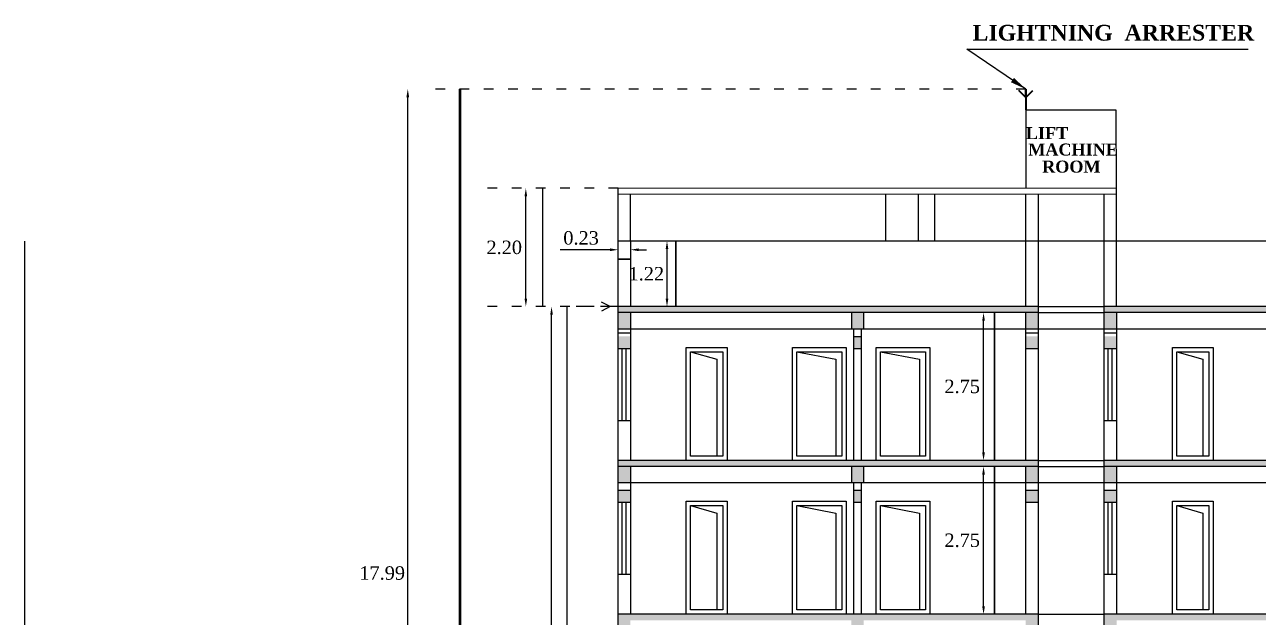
# Model space of a CAD drawing. Header units: metres. Extents: x 5 to 221, y 0 to 97.
# Drawn here: x 93.88 to 116.82, y 52.89 to 63.91 of the extents above; entities that cross this region are included whole.
import ezdxf

# ---------------------------------------------------------------- set-up
doc = ezdxf.new("R2010")
doc.units = ezdxf.units.M
doc.header["$LTSCALE"] = 0.015
doc.linetypes.add('ACAD_ISO03W100', pattern=[30, 12, -18])
for name, color, linetype, lineweight in [('FLOOR-STILT', 7, 'Continuous', 50), ('FLOOR01', 7, 'Continuous', 50), ('FLOOR03', 7, 'Continuous', 50), ('FLOOR04', 7, 'Continuous', 50)]:
    doc.layers.add(name, color=color, linetype=linetype, lineweight=lineweight)
doc.styles.get("Standard").update_dxf_attribs({"font": 'times.ttf'})
doc.styles.add('style1', font='timesbd.ttf', dxfattribs={"width": 0.8, "height": 0.18})
doc.styles.add('style4', font='timesbd.ttf', dxfattribs={"height": 0.25})
doc.dimstyles.new('Copy(4) of 0.25', dxfattribs={"dimtxt": 0.18, "dimasz": 0.18, "dimexe": 0.1, "dimexo": 0.4, "dimgap": 0.09, "dimtad": 0, "dimtih": 1, "dimtoh": 1, "dimzin": 0, "dimdsep": 46, "dimtxsty": 'Standard', "dimcen": 0.09, "dimclrt": 256, "dimadec": 0, "dimazin": 0, "dimtfac": 1, "dimtofl": 0, "dimtmove": 0, "dimatfit": 0, "dimfxl": 1, "dimtolj": 1, "dimtzin": 0, "dimarcsym": 0})
doc.dimstyles.new('M', dxfattribs={"dimtxt": 0.25, "dimasz": 0.15, "dimexe": 0.15, "dimexo": 1.1, "dimgap": 0.09, "dimtad": 0, "dimtih": 1, "dimtoh": 1, "dimzin": 0, "dimdsep": 46, "dimtxsty": 'Standard', "dimcen": 0.09, "dimse1": 1, "dimse2": 1, "dimclrt": 256, "dimadec": 0, "dimazin": 0, "dimtfac": 1, "dimtofl": 0, "dimtmove": 0, "dimatfit": 3, "dimfxl": 1, "dimtolj": 1, "dimtzin": 0, "dimarcsym": 0})

# ---------------------------------------------------------------- blocks, each defined once
blk = doc.blocks.new('*D10')
at = {"color": 0, "lineweight": -2, "transparency": 16777216}
blk.add_line((101.004, 44.864), (101.004, 62.559), dxfattribs=at)
for points in [[(100.979, 62.559), (101.029, 62.559), (101.004, 62.709)], [(100.979, 44.864), (101.029, 44.864), (101.004, 44.714)]]:
    blk.add_solid(points, dxfattribs=at)
at = {"transparency": 16777216, "insert": (100.528, 53.711), "char_height": 0.25, "attachment_point": 5}
blk.add_mtext('\\A1;17.99', dxfattribs=at)
blk = doc.blocks.new('*D11')
at = {"color": 0, "lineweight": -2, "transparency": 16777216}
blk.add_line((103.678, 44.864), (103.678, 58.516), dxfattribs=at)
for points in [[(103.653, 58.516), (103.703, 58.516), (103.678, 58.666)], [(103.653, 44.864), (103.703, 44.864), (103.678, 44.714)]]:
    blk.add_solid(points, dxfattribs=at)
at = {"transparency": 16777216, "insert": (103.206, 51.69), "char_height": 0.25, "attachment_point": 5}
blk.add_mtext('\\A1;13.95', dxfattribs=at)
blk = doc.blocks.new('*D12')
at = {"color": 0, "lineweight": -2, "transparency": 16777216}
blk.add_line((103.2, 58.816), (103.2, 60.715), dxfattribs=at)
for points in [[(103.175, 60.715), (103.225, 60.715), (103.2, 60.865)], [(103.175, 58.816), (103.225, 58.816), (103.2, 58.666)]]:
    blk.add_solid(points, dxfattribs=at)
at = {"transparency": 16777216, "insert": (102.798, 59.765), "char_height": 0.25, "attachment_point": 5}
blk.add_mtext('\\A1;2.20', dxfattribs=at)
blk = doc.blocks.new('*D16')
at = {"color": 0, "lineweight": -2, "transparency": 16777216}
blk.add_line((105.825, 58.816), (105.825, 59.734), dxfattribs=at)
for points in [[(105.8, 59.734), (105.85, 59.734), (105.825, 59.884)], [(105.8, 58.816), (105.85, 58.816), (105.825, 58.666)]]:
    blk.add_solid(points, dxfattribs=at)
at = {"transparency": 16777216, "insert": (105.441, 59.275), "char_height": 0.25, "attachment_point": 5}
blk.add_mtext('\\A1;1.22', dxfattribs=at)
blk = doc.blocks.new('*D17')
at = {"color": 0, "lineweight": -2, "transparency": 16777216}
for p, q in [((104.768, 59.723), (103.836, 59.723)), ((105.296, 59.723), (105.446, 59.723))]:
    blk.add_line(p, q, dxfattribs=at)
for points in [[(104.768, 59.748), (104.768, 59.698), (104.918, 59.723)], [(105.296, 59.748), (105.296, 59.698), (105.146, 59.723)]]:
    blk.add_solid(points, dxfattribs=at)
at = {"transparency": 16777216, "insert": (104.227, 59.941), "char_height": 0.25, "attachment_point": 5}
blk.add_mtext('\\A1;0.23', dxfattribs=at)
blk = doc.blocks.new('*D172')
at = {"layer": 'FLOOR03', "color": 0, "lineweight": -2, "transparency": 16777216}
blk.add_line((111.712, 53.096), (111.712, 55.544), dxfattribs=at)
at = {"layer": 'FLOOR03', "color": 0, "lineweight": 30, "transparency": 16777216}
for points in [[(111.687, 55.544), (111.737, 55.544), (111.712, 55.694)], [(111.687, 53.096), (111.737, 53.096), (111.712, 52.946)]]:
    blk.add_solid(points, dxfattribs=at)
at = {"layer": 'FLOOR03', "transparency": 16777216, "insert": (111.315, 54.32), "char_height": 0.25, "attachment_point": 5}
blk.add_mtext('\\A1;2.75', dxfattribs=at)
blk = doc.blocks.new('*D173')
at = {"layer": 'FLOOR04', "color": 0, "lineweight": -2, "transparency": 16777216}
blk.add_line((111.712, 55.956), (111.712, 58.404), dxfattribs=at)
at = {"layer": 'FLOOR04', "color": 0, "lineweight": 30, "transparency": 16777216}
for points in [[(111.687, 58.404), (111.737, 58.404), (111.712, 58.554)], [(111.687, 55.956), (111.737, 55.956), (111.712, 55.806)]]:
    blk.add_solid(points, dxfattribs=at)
at = {"layer": 'FLOOR04', "transparency": 16777216, "insert": (111.315, 57.18), "char_height": 0.25, "attachment_point": 5}
blk.add_mtext('\\A1;2.75', dxfattribs=at)

msp = doc.modelspace()

# ---------------------------------------------------------------- hatches: boundary and pattern name
at = {"ltscale": 0.2}
h = msp.add_hatch(dxfattribs=at)
h.set_pattern_fill('AR-CONC', color=256, scale=0.001, style=0)
h.set_pattern_definition([(50, (-2271.61122, -807.36054), (0.182184669, -0.0159390855), [0.01905, -0.20955]), (355, (-2271.61122, -807.36054), (-0.035243421, 0.191056845), [0.01524, -0.167640584]), (100.451445, (-2271.59604, -807.36187), (0.146941247, 0.175117752), [0.016190009, -0.178090245]), (46.1842, (-2271.61122, -807.30974), (0.27107904, -0.042042328), [0.028575, -0.314325]), (96.635558, (-2271.58863, -807.31325), (0.237404134, 0.247426125), [0.024285023, -0.267135608]), (351.184151, (-2271.61122, -807.30974), (0.237404134, 0.247426125), [0.022859967, -0.251459732]), (21, (-2271.58582, -807.32244), (0.151614391, -0.102265198), [0.01905, -0.20955]), (326, (-2271.58582, -807.32244), (0.061802028, 0.184187966), [0.01524, -0.16764]), (71.451445, (-2271.57319, -807.33097), (0.213416419, 0.081922769), [0.016190009, -0.178089938]), (37.5, (-2271.61122, -807.360545), (0.0030886033, 0.0845550389), [0, -0.165608, 0, -0.17018, 0, -0.168275]), (7.5, (-2271.61122, -807.360545), (0.0668196625, 0.1001805748), [0, -0.097028, 0, -0.161798, 0, -0.064135]), (327.5, (-2271.66786, -807.360545), (0.1355905952, -0.005728744), [0, -0.0635, 0, -0.19812, 0, -0.26289]), (317.5, (-2271.69326, -807.36054), (0.1481291814, 0.025426491), [0, -0.08255, 0, -0.131572, 0, -0.18669])])
h.paths.add_polyline_path([(112.726, 58.666), (104.918, 58.666), (104.918, 58.554), (112.726, 58.554)])
h.paths.add_polyline_path([(105.146, 58.554), (104.918, 58.554), (104.918, 58.254), (105.146, 58.254)])
h.paths.add_polyline_path([(109.484, 58.554), (109.256, 58.554), (109.256, 58.254), (109.484, 58.254)])
h.paths.add_polyline_path([(112.726, 58.554), (112.498, 58.554), (112.498, 58.254), (112.726, 58.254)])
h = msp.add_hatch(dxfattribs=at)
h.set_pattern_fill('AR-CONC', color=256, scale=0.001, style=0)
h.set_pattern_definition([(50, (-2262.57183, -807.36054), (0.182184669, -0.0159390855), [0.01905, -0.20955]), (355, (-2262.57183, -807.36054), (-0.035243421, 0.191056845), [0.01524, -0.167640584]), (100.451445, (-2262.55665, -807.36187), (0.146941247, 0.175117752), [0.016190009, -0.178090245]), (46.1842, (-2262.57183, -807.30974), (0.27107904, -0.042042328), [0.028575, -0.314325]), (96.635558, (-2262.54924, -807.31325), (0.237404134, 0.247426125), [0.024285023, -0.267135608]), (351.184151, (-2262.57183, -807.30974), (0.237404134, 0.247426125), [0.022859967, -0.251459732]), (21, (-2262.54643, -807.32244), (0.151614391, -0.102265198), [0.01905, -0.20955]), (326, (-2262.54643, -807.32244), (0.061802028, 0.184187966), [0.01524, -0.16764]), (71.451445, (-2262.5338, -807.33097), (0.213416419, 0.081922769), [0.016190009, -0.178089938]), (37.5, (-2262.57183, -807.360545), (0.0030886033, 0.0845550389), [0, -0.165608, 0, -0.17018, 0, -0.168275]), (7.5, (-2262.57183, -807.360545), (0.0668196625, 0.1001805748), [0, -0.097028, 0, -0.161798, 0, -0.064135]), (327.5, (-2262.628474, -807.360545), (0.1355905952, -0.005728744), [0, -0.0635, 0, -0.19812, 0, -0.26289]), (317.5, (-2262.65387, -807.36054), (0.1481291814, 0.025426491), [0, -0.08255, 0, -0.131572, 0, -0.18669])])
h.paths.add_polyline_path([(121.766, 58.666), (113.957, 58.666), (113.957, 58.554), (121.766, 58.554)])
h.paths.add_polyline_path([(114.186, 58.554), (113.957, 58.554), (113.957, 58.254), (114.186, 58.254)])
h.paths.add_polyline_path([(118.524, 58.554), (118.295, 58.554), (118.295, 58.254), (118.524, 58.254)])
h.paths.add_polyline_path([(121.766, 58.554), (121.537, 58.554), (121.537, 58.254), (121.766, 58.254)])
h = msp.add_hatch(dxfattribs=at)
h.set_pattern_fill('AR-CONC', color=256, scale=0.001)
h.set_pattern_definition([(50, (-134.98487, -28.52187), (0.18218467, -0.015939086), [0.01905, -0.20955]), (355, (-134.98487, -28.52187), (-0.03524342, 0.19105685), [0.01524, -0.16764058]), (100.451445, (-134.96969, -28.5232), (0.14694125, 0.17511775), [0.01619001, -0.17809024]), (46.1842, (-134.98487, -28.47107), (0.27107904, -0.04204233), [0.028575, -0.314325]), (96.63556, (-134.96228, -28.47457), (0.23740413, 0.24742612), [0.02428502, -0.2671356]), (351.18415, (-134.98487, -28.47107), (0.23740413, 0.24742612), [0.02285997, -0.25145973]), (21, (-134.95947, -28.48377), (0.15161439, -0.1022652), [0.01905, -0.20955]), (326, (-134.95947, -28.48377), (0.06180203, 0.18418797), [0.01524, -0.16764]), (71.451445, (-134.94683, -28.4923), (0.21341642, 0.08192277), [0.01619001, -0.17808994]), (37.5, (-134.98487, -28.52187), (0.003088603, 0.084555039), [0, -0.165608, 0, -0.17018, 0, -0.168275]), (7.5, (-134.98487, -28.52187), (0.066819663, 0.100180575), [0, -0.097028, 0, -0.161798, 0, -0.064135]), (327.5, (-135.04151, -28.52187), (0.135590595, -0.005728744), [0, -0.0635, 0, -0.19812, 0, -0.26289]), (317.5, (-135.06691, -28.52187), (0.14812918, 0.02542649), [0, -0.08255, 0, -0.131572, 0, -0.18669])])
h.paths.add_polyline_path([(109.445, 58.113), (109.295, 58.113), (109.295, 57.89), (109.445, 57.89)])
h.paths.add_polyline_path([(105.146, 58.113), (104.918, 58.113), (104.918, 57.89), (105.146, 57.89)])
h.paths.add_polyline_path([(112.726, 58.113), (112.498, 58.113), (112.498, 57.89), (112.726, 57.89)])
h = msp.add_hatch(dxfattribs=at)
h.set_pattern_fill('AR-CONC', color=256, scale=0.001)
h.set_pattern_definition([(50, (-125.94548, -28.52187), (0.18218467, -0.015939086), [0.01905, -0.20955]), (355, (-125.94548, -28.52187), (-0.03524342, 0.19105685), [0.01524, -0.16764058]), (100.451445, (-125.9303, -28.5232), (0.14694125, 0.17511775), [0.01619001, -0.17809024]), (46.1842, (-125.94548, -28.47107), (0.27107904, -0.04204233), [0.028575, -0.314325]), (96.63556, (-125.9229, -28.47457), (0.23740413, 0.24742612), [0.02428502, -0.2671356]), (351.18415, (-125.94548, -28.47107), (0.23740413, 0.24742612), [0.02285997, -0.25145973]), (21, (-125.92008, -28.48377), (0.15161439, -0.1022652), [0.01905, -0.20955]), (326, (-125.92008, -28.48377), (0.06180203, 0.18418797), [0.01524, -0.16764]), (71.451445, (-125.90745, -28.4923), (0.21341642, 0.08192277), [0.01619001, -0.17808994]), (37.5, (-125.94548, -28.52187), (0.003088603, 0.084555039), [0, -0.165608, 0, -0.17018, 0, -0.168275]), (7.5, (-125.94548, -28.52187), (0.066819663, 0.100180575), [0, -0.097028, 0, -0.161798, 0, -0.064135]), (327.5, (-126.00212, -28.52187), (0.135590595, -0.005728744), [0, -0.0635, 0, -0.19812, 0, -0.26289]), (317.5, (-126.02752, -28.52187), (0.14812918, 0.02542649), [0, -0.08255, 0, -0.131572, 0, -0.18669])])
h.paths.add_polyline_path([(118.484, 58.113), (118.334, 58.113), (118.334, 57.89), (118.484, 57.89)])
h.paths.add_polyline_path([(114.186, 58.113), (113.957, 58.113), (113.957, 57.89), (114.186, 57.89)])
h.paths.add_polyline_path([(121.766, 58.113), (121.537, 58.113), (121.537, 57.89), (121.766, 57.89)])
h = msp.add_hatch(dxfattribs=at)
h.set_pattern_fill('AR-CONC', color=256, scale=0.001, style=0)
h.set_pattern_definition([(50, (-2271.61122, -810.22055), (0.182184669, -0.0159390855), [0.01905, -0.20955]), (355, (-2271.61122, -810.22055), (-0.035243421, 0.191056845), [0.01524, -0.167640584]), (100.451445, (-2271.59604, -810.22187), (0.146941247, 0.175117752), [0.016190009, -0.178090245]), (46.1842, (-2271.61122, -810.16975), (0.27107904, -0.042042328), [0.028575, -0.314325]), (96.635558, (-2271.58863, -810.17325), (0.237404134, 0.247426125), [0.024285023, -0.267135608]), (351.184151, (-2271.61122, -810.16975), (0.237404134, 0.247426125), [0.022859967, -0.251459732]), (21, (-2271.58582, -810.18245), (0.151614391, -0.102265198), [0.01905, -0.20955]), (326, (-2271.58582, -810.18245), (0.061802028, 0.184187966), [0.01524, -0.16764]), (71.451445, (-2271.57319, -810.19097), (0.213416419, 0.081922769), [0.016190009, -0.178089938]), (37.5, (-2271.61122, -810.220545), (0.0030886033, 0.0845550389), [0, -0.165608, 0, -0.17018, 0, -0.168275]), (7.5, (-2271.61122, -810.220545), (0.0668196625, 0.1001805748), [0, -0.097028, 0, -0.161798, 0, -0.064135]), (327.5, (-2271.66786, -810.220545), (0.1355905952, -0.005728744), [0, -0.0635, 0, -0.19812, 0, -0.26289]), (317.5, (-2271.69326, -810.22055), (0.1481291814, 0.025426491), [0, -0.08255, 0, -0.131572, 0, -0.18669])])
h.paths.add_polyline_path([(112.726, 55.806), (104.918, 55.806), (104.918, 55.694), (112.726, 55.694)])
h.paths.add_polyline_path([(105.146, 55.694), (104.918, 55.694), (104.918, 55.394), (105.146, 55.394)])
h.paths.add_polyline_path([(109.484, 55.694), (109.256, 55.694), (109.256, 55.394), (109.484, 55.394)])
h.paths.add_polyline_path([(112.726, 55.694), (112.498, 55.694), (112.498, 55.394), (112.726, 55.394)])
h = msp.add_hatch(dxfattribs=at)
h.set_pattern_fill('AR-CONC', color=256, scale=0.001, style=0)
h.set_pattern_definition([(50, (-2262.57183, -810.22055), (0.182184669, -0.0159390855), [0.01905, -0.20955]), (355, (-2262.57183, -810.22055), (-0.035243421, 0.191056845), [0.01524, -0.167640584]), (100.451445, (-2262.55665, -810.22187), (0.146941247, 0.175117752), [0.016190009, -0.178090245]), (46.1842, (-2262.57183, -810.16975), (0.27107904, -0.042042328), [0.028575, -0.314325]), (96.635558, (-2262.54924, -810.17325), (0.237404134, 0.247426125), [0.024285023, -0.267135608]), (351.184151, (-2262.57183, -810.16975), (0.237404134, 0.247426125), [0.022859967, -0.251459732]), (21, (-2262.54643, -810.18245), (0.151614391, -0.102265198), [0.01905, -0.20955]), (326, (-2262.54643, -810.18245), (0.061802028, 0.184187966), [0.01524, -0.16764]), (71.451445, (-2262.5338, -810.19097), (0.213416419, 0.081922769), [0.016190009, -0.178089938]), (37.5, (-2262.57183, -810.220545), (0.0030886033, 0.0845550389), [0, -0.165608, 0, -0.17018, 0, -0.168275]), (7.5, (-2262.57183, -810.220545), (0.0668196625, 0.1001805748), [0, -0.097028, 0, -0.161798, 0, -0.064135]), (327.5, (-2262.628474, -810.220545), (0.1355905952, -0.005728744), [0, -0.0635, 0, -0.19812, 0, -0.26289]), (317.5, (-2262.65387, -810.22055), (0.1481291814, 0.025426491), [0, -0.08255, 0, -0.131572, 0, -0.18669])])
h.paths.add_polyline_path([(121.766, 55.806), (113.957, 55.806), (113.957, 55.694), (121.766, 55.694)])
h.paths.add_polyline_path([(114.186, 55.694), (113.957, 55.694), (113.957, 55.394), (114.186, 55.394)])
h.paths.add_polyline_path([(118.524, 55.694), (118.295, 55.694), (118.295, 55.394), (118.524, 55.394)])
h.paths.add_polyline_path([(121.766, 55.694), (121.537, 55.694), (121.537, 55.394), (121.766, 55.394)])
h = msp.add_hatch(dxfattribs=at)
h.set_pattern_fill('AR-CONC', color=256, scale=0.001)
h.set_pattern_definition([(50, (-134.98487, -31.38187), (0.18218467, -0.015939086), [0.01905, -0.20955]), (355, (-134.98487, -31.38187), (-0.03524342, 0.19105685), [0.01524, -0.16764058]), (100.451445, (-134.96969, -31.3832), (0.14694125, 0.17511775), [0.01619001, -0.17809024]), (46.1842, (-134.98487, -31.33107), (0.27107904, -0.04204233), [0.028575, -0.314325]), (96.63556, (-134.96228, -31.33457), (0.23740413, 0.24742612), [0.02428502, -0.2671356]), (351.18415, (-134.98487, -31.33107), (0.23740413, 0.24742612), [0.02285997, -0.25145973]), (21, (-134.95947, -31.34377), (0.15161439, -0.1022652), [0.01905, -0.20955]), (326, (-134.95947, -31.34377), (0.06180203, 0.18418797), [0.01524, -0.16764]), (71.451445, (-134.94683, -31.3523), (0.21341642, 0.08192277), [0.01619001, -0.17808994]), (37.5, (-134.98487, -31.38187), (0.003088603, 0.084555039), [0, -0.165608, 0, -0.17018, 0, -0.168275]), (7.5, (-134.98487, -31.38187), (0.066819663, 0.100180575), [0, -0.097028, 0, -0.161798, 0, -0.064135]), (327.5, (-135.04151, -31.38187), (0.135590595, -0.005728744), [0, -0.0635, 0, -0.19812, 0, -0.26289]), (317.5, (-135.06691, -31.38187), (0.14812918, 0.02542649), [0, -0.08255, 0, -0.131572, 0, -0.18669])])
h.paths.add_polyline_path([(109.445, 55.253), (109.295, 55.253), (109.295, 55.03), (109.445, 55.03)])
h.paths.add_polyline_path([(105.146, 55.253), (104.918, 55.253), (104.918, 55.03), (105.146, 55.03)])
h.paths.add_polyline_path([(112.726, 55.253), (112.498, 55.253), (112.498, 55.03), (112.726, 55.03)])
h = msp.add_hatch(dxfattribs=at)
h.set_pattern_fill('AR-CONC', color=256, scale=0.001)
h.set_pattern_definition([(50, (-125.94548, -31.38187), (0.18218467, -0.015939086), [0.01905, -0.20955]), (355, (-125.94548, -31.38187), (-0.03524342, 0.19105685), [0.01524, -0.16764058]), (100.451445, (-125.9303, -31.3832), (0.14694125, 0.17511775), [0.01619001, -0.17809024]), (46.1842, (-125.94548, -31.33107), (0.27107904, -0.04204233), [0.028575, -0.314325]), (96.63556, (-125.9229, -31.33457), (0.23740413, 0.24742612), [0.02428502, -0.2671356]), (351.18415, (-125.94548, -31.33107), (0.23740413, 0.24742612), [0.02285997, -0.25145973]), (21, (-125.92008, -31.34377), (0.15161439, -0.1022652), [0.01905, -0.20955]), (326, (-125.92008, -31.34377), (0.06180203, 0.18418797), [0.01524, -0.16764]), (71.451445, (-125.90745, -31.3523), (0.21341642, 0.08192277), [0.01619001, -0.17808994]), (37.5, (-125.94548, -31.38187), (0.003088603, 0.084555039), [0, -0.165608, 0, -0.17018, 0, -0.168275]), (7.5, (-125.94548, -31.38187), (0.066819663, 0.100180575), [0, -0.097028, 0, -0.161798, 0, -0.064135]), (327.5, (-126.00212, -31.38187), (0.135590595, -0.005728744), [0, -0.0635, 0, -0.19812, 0, -0.26289]), (317.5, (-126.02752, -31.38187), (0.14812918, 0.02542649), [0, -0.08255, 0, -0.131572, 0, -0.18669])])
h.paths.add_polyline_path([(118.484, 55.253), (118.334, 55.253), (118.334, 55.03), (118.484, 55.03)])
h.paths.add_polyline_path([(114.186, 55.253), (113.957, 55.253), (113.957, 55.03), (114.186, 55.03)])
h.paths.add_polyline_path([(121.766, 55.253), (121.537, 55.253), (121.537, 55.03), (121.766, 55.03)])
h = msp.add_hatch(dxfattribs=at)
h.set_pattern_fill('AR-CONC', color=256, scale=0.001, style=0)
h.set_pattern_definition([(50, (-2271.61122, -813.08054), (0.182184669, -0.0159390855), [0.01905, -0.20955]), (355, (-2271.61122, -813.08054), (-0.035243421, 0.191056845), [0.01524, -0.167640584]), (100.451445, (-2271.59604, -813.08187), (0.146941247, 0.175117752), [0.016190009, -0.178090245]), (46.1842, (-2271.61122, -813.02974), (0.27107904, -0.042042328), [0.028575, -0.314325]), (96.635558, (-2271.58863, -813.03325), (0.237404134, 0.247426125), [0.024285023, -0.267135608]), (351.184151, (-2271.61122, -813.02974), (0.237404134, 0.247426125), [0.022859967, -0.251459732]), (21, (-2271.58582, -813.04244), (0.151614391, -0.102265198), [0.01905, -0.20955]), (326, (-2271.58582, -813.04244), (0.061802028, 0.184187966), [0.01524, -0.16764]), (71.451445, (-2271.57319, -813.05097), (0.213416419, 0.081922769), [0.016190009, -0.178089938]), (37.5, (-2271.61122, -813.080544), (0.0030886033, 0.0845550389), [0, -0.165608, 0, -0.17018, 0, -0.168275]), (7.5, (-2271.61122, -813.08054), (0.0668196625, 0.1001805748), [0, -0.097028, 0, -0.161798, 0, -0.064135]), (327.5, (-2271.66786, -813.080544), (0.1355905952, -0.005728744), [0, -0.0635, 0, -0.19812, 0, -0.26289]), (317.5, (-2271.69326, -813.08054), (0.1481291814, 0.025426491), [0, -0.08255, 0, -0.131572, 0, -0.18669])])
h.paths.add_polyline_path([(112.726, 52.946), (104.918, 52.946), (104.918, 52.834), (112.726, 52.834)])
h.paths.add_polyline_path([(105.146, 52.834), (104.918, 52.834), (104.918, 52.534), (105.146, 52.534)])
h.paths.add_polyline_path([(109.484, 52.834), (109.256, 52.834), (109.256, 52.534), (109.484, 52.534)])
h.paths.add_polyline_path([(112.726, 52.834), (112.498, 52.834), (112.498, 52.534), (112.726, 52.534)])
h = msp.add_hatch(dxfattribs=at)
h.set_pattern_fill('AR-CONC', color=256, scale=0.001, style=0)
h.set_pattern_definition([(50, (-2262.57183, -813.08054), (0.182184669, -0.0159390855), [0.01905, -0.20955]), (355, (-2262.57183, -813.08054), (-0.035243421, 0.191056845), [0.01524, -0.167640584]), (100.451445, (-2262.55665, -813.08187), (0.146941247, 0.175117752), [0.016190009, -0.178090245]), (46.1842, (-2262.57183, -813.02974), (0.27107904, -0.042042328), [0.028575, -0.314325]), (96.635558, (-2262.54924, -813.03325), (0.237404134, 0.247426125), [0.024285023, -0.267135608]), (351.184151, (-2262.57183, -813.02974), (0.237404134, 0.247426125), [0.022859967, -0.251459732]), (21, (-2262.54643, -813.04244), (0.151614391, -0.102265198), [0.01905, -0.20955]), (326, (-2262.54643, -813.04244), (0.061802028, 0.184187966), [0.01524, -0.16764]), (71.451445, (-2262.5338, -813.05097), (0.213416419, 0.081922769), [0.016190009, -0.178089938]), (37.5, (-2262.57183, -813.080544), (0.0030886033, 0.0845550389), [0, -0.165608, 0, -0.17018, 0, -0.168275]), (7.5, (-2262.57183, -813.08054), (0.0668196625, 0.1001805748), [0, -0.097028, 0, -0.161798, 0, -0.064135]), (327.5, (-2262.628474, -813.080544), (0.1355905952, -0.005728744), [0, -0.0635, 0, -0.19812, 0, -0.26289]), (317.5, (-2262.65387, -813.08054), (0.1481291814, 0.025426491), [0, -0.08255, 0, -0.131572, 0, -0.18669])])
h.paths.add_polyline_path([(121.766, 52.946), (113.957, 52.946), (113.957, 52.834), (121.766, 52.834)])
h.paths.add_polyline_path([(114.186, 52.834), (113.957, 52.834), (113.957, 52.534), (114.186, 52.534)])
h.paths.add_polyline_path([(118.524, 52.834), (118.295, 52.834), (118.295, 52.534), (118.524, 52.534)])
h.paths.add_polyline_path([(121.766, 52.834), (121.537, 52.834), (121.537, 52.534), (121.766, 52.534)])

# ---------------------------------------------------------------- linework, layer by layer
for p, q in [((111.403, 63.453), (116.635, 63.453)), ((112.497, 62.324), (114.175, 62.324)), ((104.918, 60.865), (114.176, 60.871)), ((104.918, 60.757), (114.176, 60.764)), ((105.146, 59.884), (105.146, 60.758)), ((106.264, 57.826), (106.752, 57.687)), ((108.238, 57.826), (108.966, 57.687)), ((109.795, 57.826), (110.523, 57.687)), ((115.304, 57.826), (115.791, 57.687)), ((106.752, 57.687), (106.752, 55.886)), ((108.966, 57.687), (108.966, 55.886)), ((110.523, 57.687), (110.523, 55.886)), ((115.791, 57.687), (115.791, 55.886)), ((106.264, 54.966), (106.752, 54.827)), ((108.238, 54.966), (108.966, 54.827)), ((109.795, 54.966), (110.523, 54.827)), ((115.304, 54.966), (115.791, 54.827)), ((106.752, 54.827), (106.752, 53.026)), ((108.966, 54.827), (108.966, 53.026)), ((110.523, 54.827), (110.523, 53.026)), ((115.791, 54.827), (115.791, 53.026))]:
    msp.add_line(p, q, dxfattribs=at)
at = {"linetype": 'ACAD_ISO03W100', "lineweight": -2}
for p, q in [((112.498, 62.709), (101.387, 62.709)), ((104.918, 60.865), (102.416, 60.865)), ((104.767, 58.666), (104.545, 58.785)), ((104.918, 58.666), (102.416, 58.666)), ((104.767, 58.666), (103.962, 58.666)), ((104.767, 58.666), (104.549, 58.551))]:
    msp.add_line(p, q, dxfattribs=at)
at = {"lineweight": 35}
for q in [(112.368, 62.682), (112.627, 62.682)]:
    msp.add_line((112.498, 62.552), q, dxfattribs=at)
at = {"lineweight": 35, "ltscale": 0.2}
for p, q in [((112.498, 62.552), (112.498, 62.709)), ((112.498, 62.709), (112.498, 62.324))]:
    msp.add_line(p, q, dxfattribs=at)
for p, q in [((112.498, 62.324), (112.499, 60.87)), ((114.175, 62.324), (114.176, 60.871)), ((114.176, 60.871), (114.176, 58.666)), ((109.888, 60.761, -0.663), (109.888, 59.884, -0.663)), ((110.498, 60.761), (110.498, 59.884)), ((110.798, 60.761), (110.798, 59.884)), ((112.498, 58.666), (112.498, 60.763)), ((130.81, 59.884), (104.918, 59.884)), ((105.146, 59.884), (105.146, 58.666)), ((104.918, 44.714), (104.918, 58.666)), ((112.726, 58.666), (104.918, 58.666)), ((112.726, 58.554), (104.918, 58.554)), ((105.146, 58.554), (105.146, 55.806)), ((112.498, 55.806), (112.498, 58.554)), ((113.957, 44.714), (113.957, 58.666)), ((121.766, 58.666), (113.957, 58.666)), ((121.766, 58.554), (113.957, 58.554)), ((114.186, 58.554), (114.186, 55.806)), ((104.918, 58.254), (105.146, 58.254)), ((109.295, 58.254), (109.295, 55.806)), ((109.445, 55.806), (109.445, 58.254)), ((112.498, 58.254), (112.726, 58.254)), ((113.957, 58.254), (114.186, 58.254)), ((104.992, 56.55), (104.992, 57.89)), ((105.066, 56.55), (105.066, 57.89)), ((114.031, 56.55), (114.031, 57.89)), ((114.106, 56.55), (114.106, 57.89)), ((112.726, 55.806), (104.918, 55.806)), ((121.766, 55.806), (113.957, 55.806)), ((112.726, 55.694), (104.918, 55.694)), ((105.146, 55.694), (105.146, 52.946)), ((112.498, 52.946), (112.498, 55.694)), ((121.766, 55.694), (113.957, 55.694)), ((114.186, 55.694), (114.186, 52.946)), ((104.918, 55.394), (105.146, 55.394)), ((109.295, 55.394), (109.295, 52.946)), ((109.445, 52.946), (109.445, 55.394)), ((112.498, 55.394), (112.726, 55.394)), ((113.957, 55.394), (114.186, 55.394)), ((104.992, 53.69), (104.992, 55.03)), ((105.066, 53.69), (105.066, 55.03)), ((114.031, 53.69), (114.031, 55.03)), ((114.106, 53.69), (114.106, 55.03)), ((112.726, 52.946), (104.918, 52.946)), ((121.766, 52.946), (113.957, 52.946))]:
    msp.add_line(p, q)
at = {"lineweight": -2}
for p, q in [((104.918, 58.666), (104.918, 60.865)), ((112.726, 60.763), (112.726, 44.714)), ((113.957, 58.666), (113.957, 60.764)), ((93.888, 44.704), (93.879, 59.884)), ((104.918, 58.666), (104.767, 58.666)), ((112.726, 58.666), (113.957, 58.666)), ((112.726, 58.554), (113.957, 58.554)), ((112.726, 58.254), (113.957, 58.254)), ((112.726, 55.806), (113.957, 55.806)), ((112.726, 55.694), (113.957, 55.694)), ((112.726, 55.394), (113.957, 55.394)), ((112.726, 52.946), (113.957, 52.946))]:
    msp.add_line(p, q, dxfattribs=at)
at = {"ltscale": 20}
for p, q in [((104.918, 58.179), (105.146, 58.179)), ((105.146, 58.254), (112.726, 58.254)), ((109.295, 58.113), (109.445, 58.113)), ((112.498, 58.179), (112.726, 58.179)), ((113.957, 58.179), (114.186, 58.179)), ((114.186, 58.254), (121.766, 58.254)), ((104.918, 57.89), (105.146, 57.89)), ((109.295, 57.89), (109.445, 57.89)), ((112.498, 57.89), (112.726, 57.89)), ((113.957, 57.89), (114.186, 57.89)), ((104.918, 56.55), (105.146, 56.55)), ((113.957, 56.55), (114.186, 56.55)), ((105.146, 55.394), (112.726, 55.394)), ((114.186, 55.394), (121.766, 55.394)), ((104.918, 55.253), (105.146, 55.253)), ((109.295, 55.253), (109.445, 55.253)), ((112.498, 55.253), (112.726, 55.253)), ((113.957, 55.253), (114.186, 55.253)), ((104.918, 55.03), (105.146, 55.03)), ((109.295, 55.03), (109.445, 55.03)), ((112.498, 55.03), (112.726, 55.03)), ((113.957, 55.03), (114.186, 55.03)), ((104.918, 53.69), (105.146, 53.69)), ((113.957, 53.69), (114.186, 53.69))]:
    msp.add_line(p, q, dxfattribs=at)
for points in [[(109.256, 58.554), (109.256, 58.254), (109.484, 58.254), (109.484, 58.554)], [(109.256, 55.694), (109.256, 55.394), (109.484, 55.394), (109.484, 55.694)]]:
    msp.add_lwpolyline(points)
at = {"ltscale": 0.2}
for points in [[(106.944, 55.806), (106.184, 55.806), (106.184, 57.906), (106.944, 57.906)], [(106.864, 55.886), (106.264, 55.886), (106.264, 57.826), (106.864, 57.826)], [(109.158, 55.806), (108.158, 55.806), (108.158, 57.906), (109.158, 57.906)], [(109.078, 55.886), (108.238, 55.886), (108.238, 57.826), (109.078, 57.826)], [(110.715, 55.806), (109.715, 55.806), (109.715, 57.906), (110.715, 57.906)], [(110.635, 55.886), (109.795, 55.886), (109.795, 57.826), (110.635, 57.826)], [(115.984, 55.806), (115.224, 55.806), (115.224, 57.906), (115.984, 57.906)], [(115.904, 55.886), (115.304, 55.886), (115.304, 57.826), (115.904, 57.826)], [(106.944, 52.946), (106.184, 52.946), (106.184, 55.046), (106.944, 55.046)], [(106.864, 53.026), (106.264, 53.026), (106.264, 54.966), (106.864, 54.966)], [(109.158, 52.946), (108.158, 52.946), (108.158, 55.046), (109.158, 55.046)], [(109.078, 53.026), (108.238, 53.026), (108.238, 54.966), (109.078, 54.966)], [(110.715, 52.946), (109.715, 52.946), (109.715, 55.046), (110.715, 55.046)], [(110.635, 53.026), (109.795, 53.026), (109.795, 54.966), (110.635, 54.966)], [(115.984, 52.946), (115.224, 52.946), (115.224, 55.046), (115.984, 55.046)], [(115.904, 53.026), (115.304, 53.026), (115.304, 54.966), (115.904, 54.966)]]:
    msp.add_lwpolyline(points, close=True, dxfattribs=at)
at = {"layer": 'FLOOR-STILT', "color": 233}
msp.add_line((101.975, 62.709), (101.975, 44.714), dxfattribs=at)
at = {"layer": 'FLOOR-STILT', "color": 17, "lineweight": 30}
msp.add_line((105.988, 58.666), (105.988, 59.884), dxfattribs=at)
at = {"layer": 'FLOOR-STILT', "color": 71, "lineweight": 30}
msp.add_line((105.146, 59.549), (104.918, 59.549), dxfattribs=at)
at = {"layer": 'FLOOR-STILT', "color": 151, "lineweight": -2}
msp.add_line((103.962, 58.666), (103.962, 44.714), dxfattribs=at)
at = {"layer": 'FLOOR01', "color": 211, "lineweight": -2}
msp.add_line((103.517, 58.666), (103.517, 60.865), dxfattribs=at)
at = {"layer": 'FLOOR03', "color": 25, "lineweight": 30}
msp.add_line((111.915, 55.694), (111.915, 52.946), dxfattribs=at)
at = {"layer": 'FLOOR04', "color": 25, "lineweight": 30}
msp.add_line((111.915, 58.554), (111.915, 55.806), dxfattribs=at)

# ---------------------------------------------------------------- texts
at = {"ltscale": 0.2, "style": 'style4'}
msp.add_text('LIGHTNING  ARRESTER', height=0.29301, dxfattribs=at).set_placement((111.507, 63.611))
at = {"style": 'style1'}
for s, p in [('LIFT', (112.499, 61.779)), ('MACHINE', (112.543, 61.474)), ('ROOM', (112.802, 61.157))]:
    msp.add_text(s, height=0.2232, rotation=360, dxfattribs=at).set_placement(p)

# ---------------------------------------------------------------- dimensions: what is measured, and where the dimension line sits
for base, p1, p2, picture, middle in [((101.004083, 62.708936), (101.974643, 44.713943), (101.974643, 62.708936), '*D10', (100.528359, 53.711439)), ((103.2, 60.865), (103.517, 58.666), (103.517, 60.865), '*D12', (102.798, 59.765))]:
    dim = msp.add_linear_dim(base=base, p1=p1, p2=p2, angle=90, dimstyle='M', override={"dimtad": 3, "dimpost": '\\X'})
    dim.commit()
    dim.dimension.update_dxf_attribs({"geometry": picture, "text_midpoint": middle})
for p1, p2, distance, picture, middle in [((105.146, 59.549), (104.918, 59.549), -0.174, '*D17', (104.227, 59.941)), ((105.988, 58.666), (105.988, 59.884), 0.162, '*D16', (105.441, 59.275))]:
    dim = msp.add_aligned_dim(p1=p1, p2=p2, distance=distance, dimstyle='M', override={"dimtad": 3, "dimpost": '\\X'})
    dim.commit()
    dim.dimension.update_dxf_attribs({"geometry": picture, "text_midpoint": middle})
dim = msp.add_linear_dim(base=(103.678, 58.666), p1=(103.962, 44.714), p2=(103.962, 58.666), angle=90, dimstyle='M', override={"dimtad": 3, "dimpost": '\\X'})
dim.commit()
dim.dimension.update_dxf_attribs({"geometry": '*D11', "text_midpoint": (103.678, 51.69), "dimtype": 160})
at = {"layer": 'FLOOR03'}
dim = msp.add_aligned_dim(p1=(111.915, 52.946), p2=(111.915, 55.694), distance=0.203, dimstyle='M', override={"dimtad": 3, "dimpost": '\\X'}, dxfattribs=at)
dim.commit()
dim.dimension.update_dxf_attribs({"geometry": '*D172', "text_midpoint": (111.315, 54.32)})
at = {"layer": 'FLOOR04'}
dim = msp.add_aligned_dim(p1=(111.915, 55.806), p2=(111.915, 58.554), distance=0.203, dimstyle='M', override={"dimtad": 3, "dimpost": '\\X'}, dxfattribs=at)
dim.commit()
dim.dimension.update_dxf_attribs({"geometry": '*D173', "text_midpoint": (111.315, 57.18)})

# ---------------------------------------------------------------- leaders
at = {"ltscale": 0.2}
msp.add_leader([(112.498, 62.709), (111.403, 63.453)], dimstyle='Copy(4) of 0.25', override={"dimscale": 1, "dimtxt": 0.3, "dimasz": 0.3, "dimgap": 0.09, "dimtad": 0, "dimtfillclr": 256}, dxfattribs=at)

doc.saveas('drawing.dxf')
